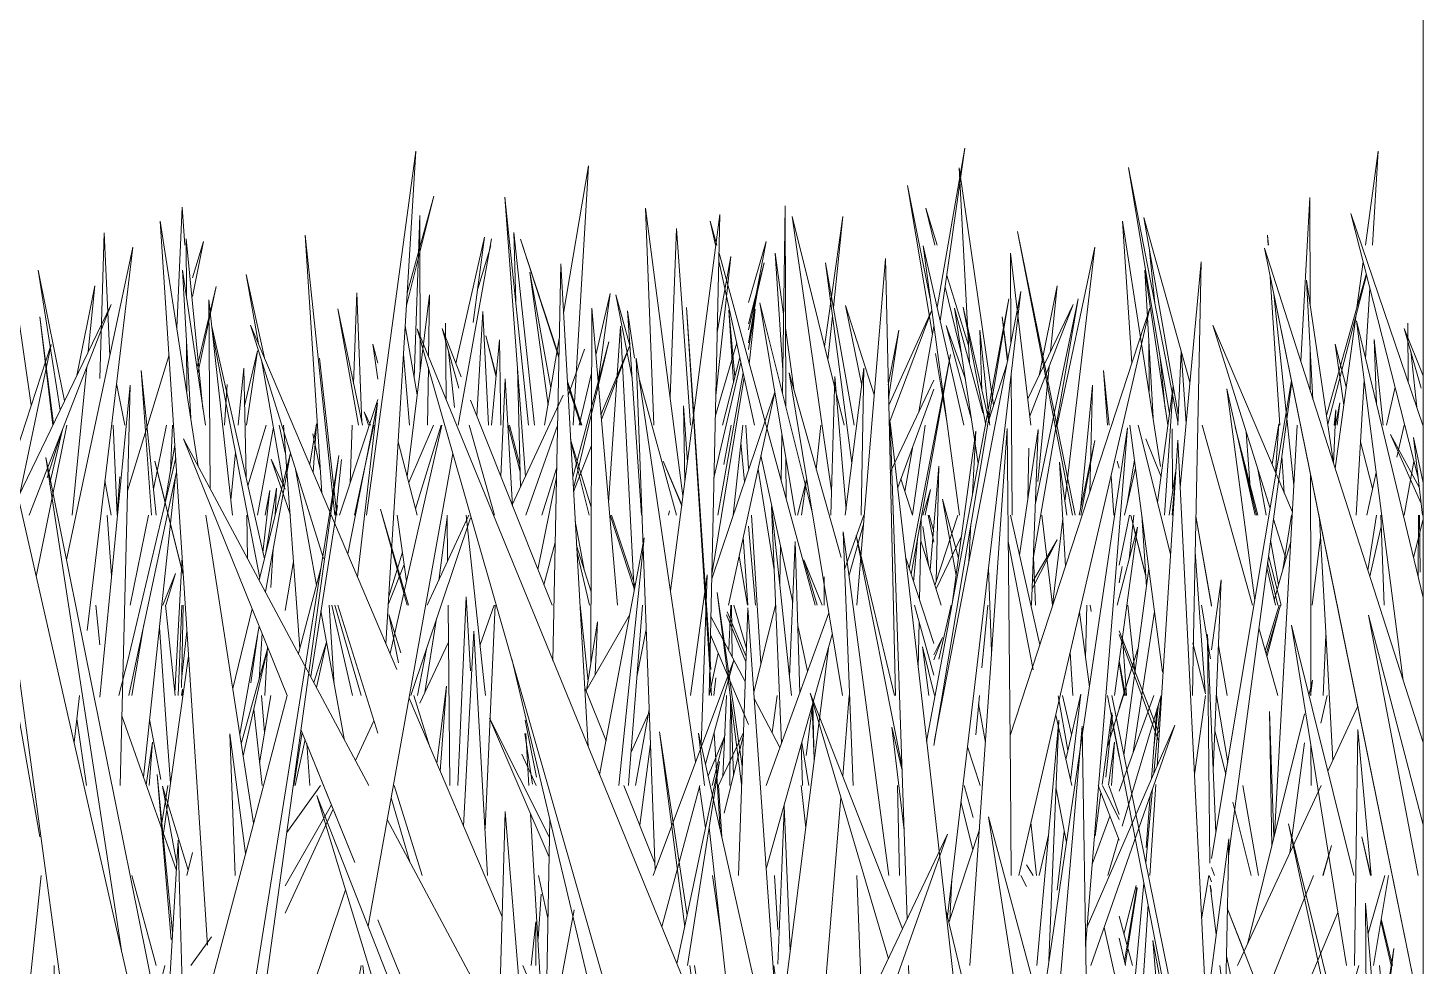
# Model space of a CAD drawing. Header units: millimetres. Extents: x -10020 to 20888, y -4665 to 12339.
# Drawn here: x 2025.13 to 2067.9, y 3091.33 to 3120.08 of the extents above; entities that cross this region are included whole.
import ezdxf

# ---------------------------------------------------------------- set-up
doc = ezdxf.new("R2010")
doc.units = ezdxf.units.MM
doc.layers.add('A-FLOR-HRAL', color=11, linetype='Continuous', lineweight=9)
doc.layers.add('G-IMPT', color=8, linetype='Continuous', lineweight=9)

# ---------------------------------------------------------------- blocks, each defined once
blk = doc.blocks.new('Railing - 3_4_-V12-West')
at = {"layer": 'A-FLOR-HRAL'}
blk.add_line((2067.898, 3048), (2067.898, 3933.825), dxfattribs=at)
blk = doc.blocks.new('Railing - Railing-408075-West')
blk.add_blockref('Railing - 3_4_-V12-West', (0, 0))
blk = doc.blocks.new('Grass Array - 25_dwg-V23-West')
at = {"layer": 'G-IMPT'}
for p, q in [((2045.541, 3108.235), (2045.322, 3111.512)), ((2045.536, 3108.2), (2045.322, 3111.512)), ((2029.337, 3105.552), (2029.027, 3106.797)), ((2029.338, 3105.554), (2029.027, 3106.797)), ((2029.896, 3103.32), (2029.506, 3104.879)), ((2029.896, 3103.306), (2029.506, 3104.875)), ((2058.577, 3103.087), (2058.677, 3103.575)), ((2058.577, 3103.068), (2058.677, 3103.575)), ((2058.221, 3098.059), (2059.156, 3101.048)), ((2058.577, 3099.233), (2059.156, 3101.048))]:
    blk.add_line(p, q, dxfattribs=at)
blk = doc.blocks.new('Grass Array - 25_dwg-V24-West')
at = {"layer": 'G-IMPT'}
for p, q in [((2037.024, 3116.294), (2035.514, 3105.142)), ((2037.024, 3116.294), (2036.108, 3101.207)), ((2025.237, 3108.513), (2024.181, 3115.791)), ((2060.382, 3108.008), (2058.869, 3115.803)), ((2060.127, 3108.252), (2058.869, 3115.803)), ((2040.48, 3107.901), (2039.751, 3114.893)), ((2040.381, 3106.333), (2039.751, 3114.893)), ((2064.15, 3109.853), (2064.43, 3114.874)), ((2064.436, 3111.572), (2064.43, 3114.874)), ((2044.829, 3102.824), (2046.346, 3114.36)), ((2046.013, 3099.624), (2046.346, 3114.36)), ((2048.558, 3114.301), (2050.151, 3107.901)), ((2048.558, 3114.301), (2049.768, 3105.889)), ((2049.768, 3105.889), (2048.558, 3114.301)), ((2059.339, 3114.264), (2060.753, 3109.222)), ((2059.339, 3114.264), (2060.392, 3108.23)), ((2060.392, 3108.23), (2059.339, 3114.264)), ((2067.891, 3107.901), (2065.685, 3114.385)), ((2067.742, 3106.294), (2065.685, 3114.385)), ((2030.356, 3106.639), (2029.192, 3114.151)), ((2030.633, 3091.974), (2029.192, 3114.151)), ((2046.209, 3113.419), (2046.05, 3114.158)), ((2046.251, 3113.419), (2046.05, 3114.158)), ((2057.233, 3105.142), (2055.468, 3113.837)), ((2057.155, 3105.142), (2055.468, 3113.837)), ((2030.5, 3080.859), (2023.074, 3113.397)), ((2026.315, 3103.779), (2028.345, 3113.359)), ((2026.953, 3101.615), (2028.345, 3113.359)), ((2030.499, 3108.399), (2029.984, 3113.614)), ((2029.99, 3111.86), (2029.984, 3113.614)), ((2034.539, 3105.142), (2033.636, 3113.725)), ((2034.146, 3105.823), (2033.636, 3113.725)), ((2038.253, 3109.794), (2039.13, 3113.659)), ((2039.346, 3113.616), (2038.319, 3107.901)), ((2038.781, 3111.045), (2039.13, 3113.659)), ((2040.228, 3113.603), (2041.409, 3109.974)), ((2040.228, 3113.603), (2041.41, 3110.027)), ((2041.41, 3110.027), (2040.228, 3113.603)), ((2067.898, 3098.175), (2063.034, 3113.33)), ((2063.034, 3113.33), (2065.431, 3101.573)), ((2067.898, 3089.471), (2063.034, 3113.33)), ((2046.22, 3108.813), (2046.683, 3113.069)), ((2046.264, 3110.751), (2046.683, 3113.069)), ((2047.402, 3107.901), (2046.314, 3112.938)), ((2049.263, 3102.383), (2046.319, 3113.172)), ((2050.39, 3106.737), (2049.58, 3112.878)), ((2050.459, 3107.901), (2049.58, 3112.878)), ((2051.415, 3113.014), (2050.539, 3102.383)), ((2050.539, 3102.383), (2051.415, 3113.014)), ((2051.415, 3113.014), (2051.724, 3099.624)), ((2055.877, 3107.901), (2055.247, 3113.171)), ((2055.265, 3110.409), (2055.247, 3113.171)), ((2060.456, 3105.994), (2061.092, 3112.908)), ((2060.862, 3101.419), (2061.092, 3112.908)), ((2029.873, 3112.656), (2030.573, 3107.901)), ((2029.873, 3112.656), (2030.125, 3108.128)), ((2041.228, 3100.684), (2041.465, 3112.849)), ((2042.122, 3101.234), (2041.465, 3112.849)), ((2064.935, 3108.197), (2066.158, 3112.523)), ((2064.974, 3107.934), (2066.165, 3112.495)), ((2026.631, 3109.429), (2027.185, 3112.172)), ((2026.985, 3110.161), (2027.185, 3112.172)), ((2030.315, 3109.654), (2030.905, 3112.151)), ((2030.338, 3109.497), (2030.905, 3112.151)), ((2064.322, 3112.346), (2065.151, 3106.734)), ((2064.322, 3112.346), (2064.522, 3108.693)), ((2024.831, 3105.7), (2027.68, 3111.6)), ((2025.17, 3105.142), (2027.68, 3111.6)), ((2031.404, 3105.142), (2030.682, 3111.74)), ((2030.721, 3105.957), (2030.682, 3111.74)), ((2049.169, 3105.24), (2047.568, 3111.647)), ((2048.658, 3105.142), (2047.568, 3111.647)), ((2052.898, 3098.085), (2055.197, 3111.773)), ((2052.926, 3098.252), (2055.57, 3111.995)), ((2055.197, 3111.773), (2053.136, 3100.675)), ((2054.248, 3100.735), (2055.57, 3111.995)), ((2055.949, 3103.815), (2057.33, 3111.778)), ((2056.01, 3105.462), (2057.33, 3111.778)), ((2025.913, 3107.942), (2025.5, 3111.226)), ((2025.894, 3107.903), (2025.5, 3111.226)), ((2038.896, 3108.178), (2039.078, 3111.385)), ((2039.246, 3107.901), (2039.078, 3111.385)), ((2042.415, 3111.493), (2042.389, 3100.601)), ((2042.389, 3100.601), (2042.415, 3111.493)), ((2042.415, 3111.493), (2043.205, 3102.383)), ((2043.728, 3109.96), (2043.515, 3111.403)), ((2043.939, 3105.142), (2043.515, 3111.403)), ((2046.062, 3100.419), (2045.322, 3111.512)), ((2046.038, 3100.419), (2045.322, 3111.512)), ((2047.22, 3110.217), (2047.422, 3111.456)), ((2047.244, 3109.782), (2047.422, 3111.456)), ((2054.402, 3108.283), (2053.535, 3111.486)), ((2054.261, 3106.728), (2053.535, 3111.486)), ((2054.621, 3107.901), (2053.8, 3111.515)), ((2054.497, 3107.901), (2053.8, 3111.515)), ((2055.238, 3098.393), (2059.522, 3111.492)), ((2056.9, 3100.146), (2059.522, 3111.492)), ((2032.384, 3103.807), (2030.772, 3110.922)), ((2036.446, 3100.413), (2031.957, 3110.971)), ((2034.191, 3103.814), (2031.957, 3110.971)), ((2041.557, 3099.88), (2037.067, 3110.854)), ((2045.814, 3080.311), (2037.067, 3110.854)), ((2038.416, 3109.383), (2037.826, 3110.865)), ((2038.34, 3109.039), (2037.826, 3110.865)), ((2037.952, 3108.692), (2037.93, 3111.028)), ((2051.505, 3109.141), (2051.826, 3110.818)), ((2051.514, 3108.719), (2051.826, 3110.818)), ((2054.606, 3107.967), (2054.31, 3110.817)), ((2054.377, 3108.976), (2054.31, 3110.817)), ((2067.286, 3100.082), (2065.858, 3111.1)), ((2067.898, 3102.622), (2065.858, 3111.1)), ((2024.621, 3106.621), (2025.844, 3110.378)), ((2024.9, 3105.844), (2025.844, 3110.378)), ((2030.001, 3108.93), (2029.995, 3110.461)), ((2032.238, 3103.215), (2030.794, 3110.715)), ((2035.859, 3109.801), (2035.706, 3110.39)), ((2035.859, 3109.312), (2035.706, 3110.39)), ((2041.834, 3106.313), (2042.94, 3110.453)), ((2041.854, 3105.959), (2042.94, 3110.453)), ((2066.471, 3108.554), (2066.395, 3110.526)), ((2066.676, 3107.901), (2066.395, 3110.526)), ((2038.209, 3108.44), (2038.023, 3110.166)), ((2041.693, 3108.813), (2042.195, 3110.234)), ((2045.385, 3099.055), (2043.777, 3109.96)), ((2044.357, 3094.266), (2043.777, 3109.96)), ((2053.415, 3110.066), (2052.147, 3103.506)), ((2053.415, 3110.066), (2052.203, 3103.337)), ((2060.377, 3107.901), (2060.48, 3110.168)), ((2060.636, 3107.952), (2060.48, 3110.168)), ((2064.441, 3108.946), (2064.439, 3110.215)), ((2026.485, 3105.142), (2026.938, 3109.692)), ((2028.922, 3105.142), (2028.607, 3109.577)), ((2029.068, 3105.142), (2028.607, 3109.577)), ((2050.058, 3103.848), (2048.465, 3109.504)), ((2050.097, 3099.624), (2048.465, 3109.504)), ((2050.188, 3105.142), (2050.76, 3109.653)), ((2050.678, 3105.142), (2050.76, 3109.653)), ((2027.338, 3099.568), (2028.267, 3109.125)), ((2027.959, 3096.865), (2028.267, 3109.125)), ((2031.161, 3107.901), (2031.24, 3109.15)), ((2039.63, 3106.334), (2039.764, 3109.319)), ((2039.991, 3105.426), (2039.764, 3109.319)), ((2041.669, 3109.244), (2042.113, 3107.901)), ((2042.113, 3107.901), (2041.669, 3109.244)), ((2041.673, 3109.162), (2042.084, 3107.901)), ((2046.097, 3103.324), (2047.083, 3109.377)), ((2049.871, 3109.393), (2049.746, 3105.142)), ((2049.746, 3105.142), (2049.871, 3109.393)), ((2049.871, 3109.393), (2050.211, 3105.321)), ((2055.299, 3105.142), (2055.271, 3109.45)), ((2059.762, 3105.534), (2060.24, 3109.098)), ((2059.973, 3105.142), (2060.242, 3109.088)), ((2061.417, 3094.626), (2063.862, 3109.271)), ((2062.429, 3098.445), (2063.87, 3109.23)), ((2066.779, 3107.901), (2067.037, 3109.068)), ((2041.203, 3102.383), (2038.699, 3108.672)), ((2039.988, 3105.486), (2041.539, 3108.824)), ((2046.094, 3103.195), (2048.024, 3108.918)), ((2046.611, 3102.383), (2048.024, 3108.918)), ((2062.737, 3102.533), (2061.882, 3109.02)), ((2062.751, 3105.142), (2061.882, 3109.02)), ((2034.936, 3103.965), (2035.852, 3108.588)), ((2035.237, 3103.256), (2035.852, 3108.588)), ((2045.347, 3106.76), (2045.232, 3108.496)), ((2045.269, 3106.169), (2045.232, 3108.496)), ((2065.152, 3106.731), (2065.225, 3108.375)), ((2065.168, 3107.901), (2065.225, 3108.375)), ((2025.386, 3103.266), (2026.323, 3107.901)), ((2032.965, 3107.901), (2033.465, 3101.064)), ((2033.771, 3106.704), (2033.979, 3107.941)), ((2033.879, 3106.451), (2033.979, 3107.941)), ((2036.235, 3100.908), (2037.823, 3107.901)), ((2039.438, 3105.142), (2038.661, 3107.901)), ((2040.396, 3105.142), (2041.368, 3107.894)), ((2046.75, 3105.142), (2047.044, 3107.901)), ((2047.135, 3107.901), (2047.22, 3106.572)), ((2047.22, 3106.572), (2047.135, 3107.901)), ((2052.784, 3097.296), (2051.567, 3107.991)), ((2052.08, 3092.76), (2051.567, 3107.991)), ((2054.005, 3091.347), (2055.153, 3107.8)), ((2055.249, 3097.138), (2055.153, 3107.8)), ((2055.525, 3103.922), (2056.096, 3107.769)), ((2055.895, 3102.383), (2056.096, 3107.769)), ((2056.196, 3089.922), (2058.842, 3107.817)), ((2057.992, 3097.323), (2058.842, 3107.817)), ((2059.908, 3100.336), (2058.913, 3107.901)), ((2060.16, 3103.949), (2059.169, 3107.901)), ((2061.123, 3107.901), (2062.67, 3102.383)), ((2062.837, 3105.142), (2062.142, 3107.847)), ((2062.789, 3105.142), (2062.142, 3107.847)), ((2063.342, 3095.354), (2064.041, 3107.901)), ((2065.187, 3107.901), (2065.189, 3107.907)), ((2065.187, 3107.901), (2065.189, 3107.907)), ((2029.903, 3107.485), (2035.587, 3096.865)), ((2029.903, 3107.485), (2033.08, 3099.624)), ((2033.08, 3099.624), (2029.903, 3107.485)), ((2037.068, 3105.142), (2036.484, 3107.393)), ((2053.462, 3102.424), (2054.191, 3107.718)), ((2054.088, 3105.797), (2054.191, 3107.718)), ((2057.356, 3105.142), (2057.833, 3107.434)), ((2057.406, 3105.142), (2057.833, 3107.434)), ((2059.742, 3097.453), (2060.384, 3107.44)), ((2061.249, 3089.956), (2060.384, 3107.44)), ((2066.902, 3107.612), (2067.776, 3106.003)), ((2066.902, 3107.612), (2067.831, 3105.522)), ((2067.831, 3105.522), (2066.902, 3107.612)), ((2067.898, 3106.132), (2067.601, 3107.524)), ((2067.875, 3105.142), (2067.601, 3107.524)), ((2027.313, 3096.291), (2025.683, 3106.91)), ((2029.109, 3089.93), (2025.683, 3106.91)), ((2028.142, 3059.791), (2034.662, 3106.974)), ((2028.196, 3100.691), (2029.663, 3106.897)), ((2029.318, 3105.438), (2029.637, 3107.295)), ((2032.223, 3103.151), (2033.18, 3107.058)), ((2032.413, 3102.796), (2033.18, 3107.058)), ((2032.963, 3096.312), (2034.662, 3106.974)), ((2038.162, 3107.03), (2035.562, 3092.555)), ((2048.576, 3102.474), (2047.603, 3106.973)), ((2055.779, 3105.636), (2055.81, 3107.201)), ((2028.228, 3099.624), (2029.691, 3106.469)), ((2029.896, 3103.306), (2029.027, 3106.797)), ((2029.896, 3103.32), (2029.027, 3106.797)), ((2033.018, 3105.937), (2032.585, 3106.862)), ((2033.178, 3105.142), (2032.585, 3106.862)), ((2033.334, 3106.559), (2033.975, 3102.998)), ((2040.885, 3105.142), (2041.343, 3106.608)), ((2045.172, 3105.43), (2044.605, 3106.803)), ((2045.176, 3105.46), (2044.605, 3106.803)), ((2047.513, 3106.554), (2048.009, 3103.469)), ((2056.936, 3103.585), (2056.758, 3106.767)), ((2056.973, 3105.142), (2056.758, 3106.767)), ((2060.111, 3105.142), (2060.312, 3106.465)), ((2027.687, 3105.142), (2027.486, 3106.208)), ((2028.676, 3097.122), (2029.662, 3106.336)), ((2040.766, 3103.48), (2041.338, 3106.314)), ((2048.725, 3105.142), (2048.995, 3106.232)), ((2048.847, 3105.142), (2048.995, 3106.232)), ((2060.21, 3105.142), (2060.308, 3106.377)), ((2064.452, 3102.942), (2064.446, 3106.404)), ((2066.171, 3105.142), (2066.46, 3106.455)), ((2023.676, 3105.631), (2025.495, 3095.288)), ((2033.802, 3100.2), (2034.62, 3105.44)), ((2034.541, 3105.142), (2034.62, 3105.44)), ((2036.756, 3102.383), (2035.942, 3105.326)), ((2036.799, 3102.383), (2035.942, 3105.326)), ((2044.799, 3105.276), (2044.768, 3105.142)), ((2044.768, 3105.142), (2044.799, 3105.276)), ((2044.799, 3105.276), (2044.773, 3105.142)), ((2048.543, 3099.624), (2047.928, 3105.407)), ((2048.23, 3098.155), (2047.928, 3105.407)), ((2027.7, 3103.295), (2027.564, 3105.142)), ((2031.003, 3102.461), (2030.588, 3105.142)), ((2036.737, 3103.118), (2036.45, 3105.142)), ((2036.87, 3099.624), (2038.699, 3105.061)), ((2037.373, 3102.383), (2038.647, 3105.142)), ((2037.726, 3103.147), (2037.985, 3105.087)), ((2037.998, 3103.735), (2037.985, 3105.142)), ((2039.12, 3099.978), (2038.564, 3105.142)), ((2042.982, 3105.142), (2043.724, 3102.864)), ((2043.025, 3105.142), (2043.743, 3102.969)), ((2043.743, 3102.969), (2043.025, 3105.142)), ((2047.311, 3105.142), (2047.602, 3100.595)), ((2047.602, 3100.595), (2047.311, 3105.142)), ((2050.76, 3105.142), (2050.16, 3103.485)), ((2050.743, 3104.865), (2050.303, 3103.304)), ((2052.463, 3102.539), (2052.513, 3105.061)), ((2053.976, 3103.708), (2054.039, 3104.875)), ((2056.148, 3101.177), (2055.248, 3105.142)), ((2056.537, 3102.383), (2056.207, 3105.142)), ((2058.435, 3099.624), (2059.142, 3104.78)), ((2058.521, 3102.383), (2059.142, 3104.78)), ((2060.936, 3105.112), (2061.412, 3102.384)), ((2061.417, 3102.352), (2060.936, 3105.112)), ((2064.722, 3105.048), (2064.944, 3101.01)), ((2066.206, 3103.447), (2066.471, 3105.142)), ((2066.708, 3102.383), (2066.602, 3105.142)), ((2067.604, 3103.842), (2067.893, 3104.988)), ((2067.747, 3103.272), (2067.759, 3105.142)), ((2067.807, 3103.402), (2067.783, 3105.142)), ((2042.657, 3097.19), (2044.021, 3104.448)), ((2043.247, 3096.865), (2044.021, 3104.448)), ((2048.482, 3100.195), (2048.652, 3104.335)), ((2048.791, 3099.703), (2048.652, 3104.335)), ((2050.429, 3096.865), (2050.126, 3104.636)), ((2051.45, 3094.65), (2050.126, 3104.636)), ((2051.921, 3097.477), (2050.518, 3104.519)), ((2051.694, 3099.624), (2050.518, 3104.519)), ((2052.278, 3103.105), (2052.413, 3104.507)), ((2055.944, 3100.403), (2055.184, 3104.342)), ((2055.914, 3102.886), (2056.681, 3104.394)), ((2055.922, 3103.101), (2056.681, 3104.394)), ((2063.334, 3102.537), (2063.843, 3104.335)), ((2064.502, 3102.383), (2064.754, 3104.473)), ((2040.952, 3103.012), (2041.298, 3104.307)), ((2041.953, 3104.217), (2042.394, 3102.797)), ((2041.965, 3104.004), (2042.342, 3102.383)), ((2061.214, 3099.743), (2060.914, 3104.011)), ((2033.018, 3102.223), (2033.27, 3103.723)), ((2033.423, 3100.908), (2034.109, 3103.507)), ((2048.919, 3103.779), (2049.48, 3102.383)), ((2048.919, 3103.779), (2049.322, 3102.383)), ((2052.898, 3101.208), (2052.04, 3103.834)), ((2054.669, 3100.965), (2054.575, 3103.525)), ((2056.016, 3102.383), (2055.954, 3103.844)), ((2058.577, 3103.087), (2058.677, 3103.575)), ((2058.577, 3103.068), (2058.677, 3103.575)), ((2058.724, 3097.796), (2059.491, 3103.509)), ((2063.369, 3102.383), (2063.11, 3103.539)), ((2063.449, 3102.383), (2063.132, 3103.707)), ((2063.545, 3102.383), (2063.157, 3103.894)), ((2045.446, 3099.624), (2045.956, 3103.321)), ((2045.773, 3098.094), (2045.956, 3103.321)), ((2049.542, 3103.254), (2049.535, 3102.383)), ((2061.417, 3101.022), (2061.712, 3103.162)), ((2061.466, 3097.318), (2061.712, 3103.162)), ((2038.566, 3102.641), (2038.309, 3096.865)), ((2038.309, 3096.865), (2038.566, 3102.641)), ((2038.566, 3102.641), (2038.699, 3100.372)), ((2047.028, 3097.452), (2046.259, 3102.774)), ((2047.009, 3096.901), (2046.259, 3102.774)), ((2064.452, 3102.942), (2064.459, 3099.624)), ((2027.338, 3101.171), (2027.214, 3102.383)), ((2029.642, 3099.624), (2029.355, 3102.383)), ((2031.003, 3102.461), (2032.05, 3095.707)), ((2031.41, 3099.836), (2032.008, 3102.276)), ((2034.116, 3102.214), (2034.823, 3098.292)), ((2034.524, 3099.949), (2034.367, 3102.383)), ((2035.079, 3099.624), (2034.45, 3102.383)), ((2035.345, 3099.624), (2034.536, 3102.383)), ((2035.859, 3098.47), (2034.637, 3102.383)), ((2038.061, 3096.865), (2038.01, 3102.383)), ((2038.992, 3101.168), (2039.421, 3102.383)), ((2039.144, 3095.53), (2039.452, 3102.383)), ((2043.551, 3097.022), (2043.971, 3102.383)), ((2047.148, 3100.818), (2046.568, 3102.184)), ((2046.615, 3101.037), (2046.678, 3102.383)), ((2046.719, 3100.819), (2046.695, 3102.383)), ((2047.157, 3101.055), (2046.771, 3102.383)), ((2047.201, 3102.305), (2046.91, 3094.106)), ((2047.201, 3102.305), (2048.28, 3086.936)), ((2047.383, 3099.71), (2048.044, 3102.383)), ((2052.898, 3100.245), (2052.306, 3102.383)), ((2054.376, 3100.466), (2054.555, 3102.383)), ((2057.728, 3102.191), (2057.69, 3102.383)), ((2059.011, 3097.879), (2059.664, 3102.191)), ((2061.378, 3100.741), (2061.105, 3102.383)), ((2061.417, 3102.352), (2061.412, 3102.383)), ((2063.061, 3100.99), (2063.489, 3102.383)), ((2063.087, 3100.897), (2063.532, 3102.383)), ((2028.318, 3099.624), (2028.691, 3101.791)), ((2036.492, 3100.621), (2036.197, 3102.103)), ((2036.56, 3100.931), (2036.197, 3102.103)), ((2037.301, 3099.708), (2037.662, 3101.977)), ((2042.238, 3099.756), (2043.579, 3102.097)), ((2042.268, 3099.829), (2042.59, 3101.879)), ((2042.521, 3100.25), (2042.59, 3101.879)), ((2047.121, 3100.046), (2046.068, 3102.041)), ((2047.142, 3100.654), (2046.548, 3102.094)), ((2049.679, 3102.155), (2047.763, 3096.865)), ((2048.729, 3101.764), (2049.031, 3100.367)), ((2052.423, 3100.471), (2052.45, 3101.863)), ((2057.67, 3099.889), (2057.367, 3102.169)), ((2063.112, 3100.807), (2063.468, 3102.169)), ((2063.863, 3101.775), (2065.77, 3094.106)), ((2063.863, 3101.775), (2065.421, 3092.161)), ((2067.898, 3095.654), (2066.224, 3102.077)), ((2067.747, 3094.106), (2066.224, 3102.077)), ((2024.66, 3101.728), (2028.32, 3074.793)), ((2029.385, 3098.603), (2029.166, 3101.698)), ((2031.627, 3098.435), (2032.223, 3101.744)), ((2032.168, 3101.439), (2031.966, 3100.007)), ((2032.313, 3101.522), (2032.219, 3100.11)), ((2038.485, 3095.617), (2038.8, 3101.586)), ((2039.225, 3094.106), (2038.8, 3101.586)), ((2044.084, 3101.64), (2043.799, 3100.189)), ((2047.22, 3098.729), (2046.055, 3101.477)), ((2049.789, 3101.485), (2047.763, 3094.304)), ((2052.898, 3100.867), (2053.166, 3101.4)), ((2052.898, 3100.71), (2053.166, 3101.4)), ((2059.806, 3098.453), (2058.577, 3101.597)), ((2059.792, 3098.243), (2058.577, 3101.487)), ((2060.862, 3101.419), (2060.826, 3099.624)), ((2061.549, 3095.413), (2061.286, 3101.488)), ((2061.357, 3094.485), (2061.286, 3101.488)), ((2062.863, 3101.694), (2063.444, 3099.624)), ((2064.837, 3099.624), (2064.919, 3101.473)), ((2067.898, 3089.471), (2065.431, 3101.573)), ((2032.489, 3101.088), (2031.674, 3098.137)), ((2032.49, 3101.086), (2031.73, 3097.77)), ((2033.9, 3100.018), (2034.284, 3101.254)), ((2033.98, 3099.867), (2034.284, 3101.254)), ((2037.076, 3099.624), (2037.362, 3101.087)), ((2037.15, 3099.382), (2038.02, 3101.255)), ((2042.122, 3101.234), (2042.301, 3098.061)), ((2046.014, 3099.624), (2046.293, 3100.915)), ((2049.377, 3098.749), (2049.671, 3101.065)), ((2052.923, 3099.624), (2052.552, 3101.115)), ((2052.753, 3099.624), (2052.552, 3101.115)), ((2057.157, 3099.624), (2057.084, 3100.941)), ((2058.221, 3098.059), (2059.156, 3101.048)), ((2058.577, 3099.233), (2059.156, 3101.048)), ((2061.231, 3099.675), (2060.841, 3101.23)), ((2061.893, 3099.624), (2061.627, 3101.147)), ((2061.893, 3099.624), (2061.627, 3101.147)), ((2065.129, 3097.635), (2064.944, 3101.01)), ((2027.923, 3099.624), (2028.203, 3100.734)), ((2029.285, 3095.397), (2030.057, 3100.829)), ((2041.419, 3094.613), (2039.963, 3100.743)), ((2044.297, 3094.106), (2046.766, 3100.704)), ((2045.905, 3097.511), (2046.766, 3100.704)), ((2052.679, 3098.215), (2053.136, 3100.675)), ((2053.321, 3092.845), (2054.248, 3100.735)), ((2058.78, 3099.624), (2058.577, 3100.679)), ((2058.742, 3099.624), (2058.577, 3100.619)), ((2046.038, 3100.419), (2046.09, 3099.624)), ((2046.22, 3100.161), (2046.163, 3099.624)), ((2056.9, 3100.146), (2055.504, 3094.106)), ((2064.397, 3099.624), (2064.512, 3100.092)), ((2064.45, 3099.624), (2064.512, 3100.092)), ((2026.717, 3099.624), (2026.546, 3098.183)), ((2029.838, 3099.624), (2029.867, 3099.809)), ((2029.859, 3099.624), (2029.867, 3099.809)), ((2031.931, 3095.257), (2033.084, 3099.624)), ((2032.234, 3097.554), (2032.582, 3099.624)), ((2032.39, 3098.484), (2032.295, 3099.624)), ((2037.457, 3098.035), (2036.965, 3099.624)), ((2037.664, 3097.548), (2037.963, 3099.903)), ((2037.768, 3097.303), (2037.963, 3099.903)), ((2039.12, 3099.978), (2039.158, 3099.624)), ((2041.557, 3099.88), (2047.989, 3084.158)), ((2042.219, 3099.829), (2042.854, 3098.235)), ((2046.432, 3097.137), (2046.549, 3099.624)), ((2047.947, 3098.481), (2048.101, 3099.624)), ((2049.107, 3099.695), (2051.943, 3092.471)), ((2049.107, 3099.695), (2051.507, 3091.555)), ((2050.107, 3097.148), (2050.311, 3099.624)), ((2050.107, 3097.148), (2050.311, 3099.624)), ((2054.185, 3098.416), (2054.297, 3099.624)), ((2057.124, 3098.424), (2056.845, 3099.624)), ((2056.948, 3097.656), (2057.408, 3099.661)), ((2057.091, 3097.029), (2057.408, 3099.661)), ((2058.226, 3099.624), (2060.786, 3086.429)), ((2060.883, 3087.164), (2058.353, 3099.624)), ((2058.577, 3096.691), (2059.648, 3099.624)), ((2058.677, 3095.613), (2059.865, 3099.624)), ((2059.649, 3097.241), (2059.869, 3099.624)), ((2060.89, 3097.202), (2061.224, 3099.624)), ((2061.908, 3097.564), (2061.564, 3099.624)), ((2064.764, 3098.768), (2064.953, 3099.624)), ((2036.817, 3099.541), (2039.668, 3092.835)), ((2046.651, 3096.865), (2046.669, 3099.565)), ((2046.761, 3097.19), (2046.682, 3099.459)), ((2048.185, 3098.031), (2047.396, 3099.524)), ((2049.174, 3099.263), (2049.224, 3097.895)), ((2049.231, 3097.595), (2049.193, 3099.371)), ((2057.013, 3097.939), (2056.711, 3099.605)), ((2059.571, 3097.062), (2059.741, 3099.206)), ((2059.638, 3097.91), (2059.789, 3099.367)), ((2064.975, 3097.303), (2065.897, 3099.288)), ((2026.632, 3098.902), (2026.927, 3096.865)), ((2029.686, 3094.262), (2028.013, 3098.999)), ((2029.212, 3097.043), (2028.865, 3098.885)), ((2032.055, 3099.189), (2032.31, 3096.865)), ((2035.178, 3097.629), (2035.741, 3098.848)), ((2039.283, 3098.923), (2041.111, 3094.667)), ((2039.283, 3098.923), (2041.122, 3095.272)), ((2040.723, 3097.112), (2040.374, 3098.867)), ((2043.619, 3097.887), (2044.153, 3099.069)), ((2043.755, 3096.865), (2044.175, 3099.187)), ((2045.385, 3099.055), (2045.601, 3097.591)), ((2056.736, 3098.866), (2056.054, 3091.347)), ((2056.054, 3091.347), (2056.736, 3098.866)), ((2056.736, 3098.866), (2056.427, 3091.488)), ((2057.128, 3096.865), (2056.639, 3099.017)), ((2058.061, 3096.892), (2058.362, 3099.093)), ((2062.514, 3092.002), (2064.258, 3099.061)), ((2063.257, 3095.009), (2063.19, 3099.125)), ((2063.323, 3095.278), (2063.19, 3099.125)), ((2029.385, 3098.603), (2029.504, 3096.933)), ((2031.806, 3094.782), (2031.326, 3098.449)), ((2031.489, 3094.106), (2031.326, 3098.449)), ((2033.282, 3096.865), (2033.536, 3098.496)), ((2033.502, 3098.581), (2034.288, 3096.636)), ((2035.149, 3094.506), (2033.502, 3098.581)), ((2040.6, 3096.898), (2040.362, 3098.455)), ((2040.398, 3098.455), (2040.491, 3096.865)), ((2045.266, 3092.533), (2044.492, 3098.504)), ((2045.339, 3092.88), (2044.492, 3098.504)), ((2047.695, 3089.54), (2045.69, 3098.465)), ((2045.869, 3096.865), (2045.69, 3098.465)), ((2046.111, 3096.865), (2046.51, 3098.444)), ((2046.164, 3098.472), (2046.356, 3095.503)), ((2047.065, 3098.484), (2046.305, 3096.865)), ((2046.472, 3096.019), (2047.063, 3098.412)), ((2049.377, 3098.749), (2048.137, 3088.974)), ((2051.925, 3097.363), (2051.614, 3098.653)), ((2051.614, 3098.653), (2051.988, 3095.498)), ((2056.66, 3089.582), (2057.449, 3098.677)), ((2057.608, 3088.588), (2057.449, 3098.677)), ((2060.288, 3098.71), (2057.604, 3092.536)), ((2057.604, 3092.536), (2060.288, 3098.71)), ((2060.288, 3098.71), (2057.712, 3091.347)), ((2061.517, 3098.535), (2061.849, 3097.213)), ((2062.429, 3098.445), (2061.929, 3094.701)), ((2065.797, 3091.347), (2065.894, 3098.582)), ((2066.308, 3094.106), (2065.894, 3098.582)), ((2028.759, 3096.886), (2028.947, 3098.185)), ((2028.847, 3096.865), (2028.947, 3098.185)), ((2033.322, 3096.865), (2033.629, 3098.267)), ((2033.771, 3096.865), (2033.678, 3098.147)), ((2044.214, 3098.14), (2043.885, 3095.643)), ((2048.876, 3096.865), (2048.838, 3098.114)), ((2048.858, 3098.184), (2049.07, 3096.865)), ((2054.318, 3096.865), (2053.932, 3098.047)), ((2063.813, 3094.799), (2064.258, 3098.165)), ((2064.461, 3098.081), (2064.464, 3096.865)), ((2045.028, 3091.396), (2046.329, 3097.599)), ((2045.355, 3091.347), (2046.329, 3097.599)), ((2029.57, 3092.361), (2029.093, 3097.199)), ((2029.524, 3092.142), (2029.093, 3097.199)), ((2052.784, 3097.296), (2056.599, 3063.757)), ((2055.249, 3097.138), (2055.276, 3094.106)), ((2057.992, 3097.323), (2057.555, 3091.933)), ((2029.221, 3095.58), (2029.417, 3096.865)), ((2030.046, 3094.27), (2029.255, 3096.837)), ((2029.699, 3094.464), (2029.255, 3096.837)), ((2033.066, 3095.426), (2034.103, 3096.865)), ((2035.149, 3094.506), (2034.288, 3096.636)), ((2037.221, 3094.106), (2036.36, 3096.865)), ((2043.399, 3096.865), (2044.349, 3094.479)), ((2043.551, 3097.022), (2043.539, 3096.865)), ((2044.562, 3092.534), (2045.73, 3096.865)), ((2045.716, 3096.811), (2045.901, 3095.558)), ((2046.403, 3095.29), (2046.298, 3096.865)), ((2048.974, 3095.569), (2048.836, 3096.865)), ((2051.788, 3096.865), (2051.851, 3094.106)), ((2054.106, 3095.886), (2053.835, 3096.865)), ((2056.648, 3096.757), (2056.964, 3095.118)), ((2057.846, 3095.324), (2058.025, 3096.634)), ((2057.937, 3096.865), (2058.577, 3095.187)), ((2058.577, 3095.187), (2057.937, 3096.865)), ((2058.074, 3096.865), (2058.577, 3095.82)), ((2059.396, 3094.488), (2059.605, 3096.757)), ((2059.705, 3096.891), (2059.526, 3094.106)), ((2062.21, 3091.347), (2064.772, 3096.865)), ((2062.856, 3094.106), (2062.374, 3096.865)), ((2062.856, 3094.106), (2062.374, 3096.865)), ((2027.313, 3096.291), (2028.003, 3091.802)), ((2032.963, 3096.312), (2029.094, 3072.034)), ((2033.018, 3093.786), (2034.437, 3096.269)), ((2037.344, 3088.019), (2033.989, 3096.557)), ((2041.539, 3071.677), (2033.989, 3096.557)), ((2036.843, 3094.518), (2036.267, 3096.481)), ((2048.495, 3091.792), (2048.309, 3096.24)), ((2049.256, 3086.821), (2050.053, 3096.489)), ((2049.256, 3086.821), (2050.053, 3096.489)), ((2054.097, 3094.905), (2053.734, 3096.363)), ((2059.405, 3094.958), (2059.531, 3096.545)), ((2062.064, 3096.353), (2062.628, 3094.106)), ((2033.018, 3092.954), (2034.489, 3096.139)), ((2036.148, 3095.817), (2040.909, 3086.92)), ((2039.566, 3089.431), (2039.765, 3096.06)), ((2040.459, 3087.517), (2039.765, 3096.06)), ((2040.542, 3095.992), (2040.895, 3089.951)), ((2041.013, 3089.672), (2041.133, 3095.817)), ((2048.24, 3094.325), (2048.314, 3096.122)), ((2054.577, 3095.906), (2057.971, 3083.358)), ((2054.577, 3095.906), (2055.921, 3087.297)), ((2057.759, 3094.45), (2058.297, 3095.923)), ((2031.725, 3049.962), (2053.321, 3095.368)), ((2047.021, 3086.524), (2046.013, 3095.57)), ((2050.278, 3086.797), (2053.321, 3095.368)), ((2053.364, 3092.665), (2054.296, 3095.513)), ((2056.046, 3094.106), (2055.878, 3095.725)), ((2056.684, 3093.652), (2056.9, 3095.448)), ((2066.12, 3086.214), (2063.773, 3095.687)), ((2065.563, 3087.373), (2063.773, 3095.687)), ((2029.226, 3086.738), (2029.743, 3095.184)), ((2031.931, 3095.257), (2029.442, 3085.829)), ((2029.915, 3088.588), (2029.743, 3095.184)), ((2056.134, 3094.106), (2056.416, 3095.335)), ((2058.23, 3094.106), (2058.562, 3095.227)), ((2060.736, 3086.049), (2061.94, 3095.227)), ((2061.867, 3091.628), (2061.94, 3095.227)), ((2064.821, 3094.106), (2065.095, 3095.027)), ((2064.836, 3094.106), (2065.095, 3095.027)), ((2066.298, 3094.106), (2066.016, 3095.288)), ((2066.286, 3094.106), (2066.016, 3095.288)), ((2030.006, 3094.106), (2030.178, 3094.809)), ((2041.419, 3094.613), (2041.539, 3094.106)), ((2051.522, 3094.106), (2051.45, 3094.65)), ((2024.201, 3081.35), (2025.535, 3094.106)), ((2029.063, 3091.347), (2028.32, 3094.106)), ((2041.071, 3092.801), (2040.787, 3094.106)), ((2041.539, 3094.106), (2043.505, 3085.829)), ((2046.115, 3094.106), (2046.365, 3092.409)), ((2048.123, 3092.449), (2048.017, 3094.106)), ((2048.123, 3092.449), (2048.017, 3094.106)), ((2048.24, 3094.325), (2048.12, 3091.384)), ((2050.702, 3089.864), (2050.537, 3094.106)), ((2055.739, 3093.766), (2055.571, 3094.106)), ((2055.943, 3094.106), (2055.739, 3094.426)), ((2061.109, 3092.78), (2061.33, 3094.106)), ((2061.417, 3093.908), (2061.343, 3094.106)), ((2061.408, 3094.352), (2061.505, 3094.106)), ((2061.408, 3094.352), (2061.505, 3094.106)), ((2064.538, 3094.106), (2062.473, 3088.947)), ((2066.21, 3092.322), (2066.727, 3094.106)), ((2066.379, 3091.347), (2066.834, 3094.106)), ((2034.866, 3093.667), (2031.399, 3083.361)), ((2053.456, 3093.992), (2053.389, 3092.739)), ((2058.726, 3092.31), (2059.107, 3093.797)), ((2058.741, 3091.478), (2059.128, 3093.742)), ((2058.767, 3091.367), (2059.138, 3093.717)), ((2058.93, 3089.429), (2059.34, 3093.882)), ((2061.417, 3093.612), (2061.374, 3093.805)), ((2061.555, 3092.293), (2061.374, 3093.805)), ((2059.469, 3093.217), (2059.171, 3088.588)), ((2066.503, 3088.665), (2066.135, 3093.254)), ((2066.186, 3086.633), (2066.135, 3093.254)), ((2041.881, 3093.056), (2040.775, 3087.171)), ((2055.668, 3083.07), (2053.262, 3093.09)), ((2058.577, 3092.859), (2058.986, 3091.347)), ((2061.897, 3093.102), (2063.661, 3088.588)), ((2061.897, 3093.101), (2062.412, 3091.783)), ((2063.21, 3088.025), (2065.289, 3092.974)), ((2066.957, 3091.347), (2066.615, 3092.778)), ((2039.772, 3083.07), (2035.859, 3092.75)), ((2039.772, 3083.07), (2035.859, 3092.75)), ((2040.698, 3092.68), (2040.56, 3091.347)), ((2040.56, 3091.347), (2040.698, 3092.68)), ((2040.698, 3092.68), (2040.702, 3091.347)), ((2060.261, 3083.07), (2058.118, 3092.506)), ((2066.916, 3091.347), (2066.604, 3092.713)), ((2030.765, 3092.229), (2030.13, 3091.347)), ((2058.772, 3091.347), (2058.577, 3092.183)), ((2061.069, 3084.248), (2059.616, 3092.117)), ((2062.275, 3060.998), (2059.616, 3092.117)), ((2065.553, 3091.347), (2065.421, 3092.161)), ((2061.867, 3091.628), (2061.773, 3086.783)), ((2061.867, 3091.628), (2067.898, 3064.93)), ((2065.629, 3083.07), (2067.003, 3091.866)), ((2066.054, 3083.951), (2067.003, 3091.866)), ((2025.926, 3089.571), (2025.94, 3091.347)), ((2029.052, 3090.213), (2029.33, 3091.347)), ((2035.345, 3091.347), (2031.983, 3072.635)), ((2035.668, 3088.971), (2035.397, 3091.347)), ((2040.301, 3091.347), (2041.174, 3089.294)), ((2045.593, 3090.015), (2045.42, 3091.347)), ((2045.874, 3089.327), (2045.57, 3091.347)), ((2048.223, 3089.65), (2047.996, 3091.347)), ((2052.763, 3072.488), (2052.128, 3091.347)), ((2062.361, 3085.585), (2061.669, 3091.347)), ((2065.346, 3089.34), (2065.927, 3091.347)), ((2066.697, 3089.907), (2066.564, 3091.347))]:
    blk.add_line(p, q, dxfattribs=at)
blk = doc.blocks.new('Grass Array - Grass Array-V25-West')
for name in ['Grass Array - 25_dwg-V24-West', 'Grass Array - 25_dwg-V23-West']:
    blk.add_blockref(name, (0, 0))
blk = doc.blocks.new('Grass Array - 25_dwg-V31-West')
at = {"layer": 'G-IMPT'}
for p, q in [((2045.541, 3108.235), (2045.322, 3111.512)), ((2045.536, 3108.2), (2045.322, 3111.512)), ((2058.577, 3099.233), (2058.702, 3099.624)), ((2058.577, 3099.198), (2058.71, 3099.624))]:
    blk.add_line(p, q, dxfattribs=at)
blk = doc.blocks.new('Grass Array - 25_dwg-V32-West')
at = {"layer": 'G-IMPT'}
for p, q in [((2045.541, 3108.235), (2045.322, 3111.512)), ((2045.536, 3108.2), (2045.322, 3111.512)), ((2029.896, 3103.32), (2029.506, 3104.879)), ((2029.896, 3103.306), (2029.506, 3104.875)), ((2058.577, 3103.087), (2058.677, 3103.575)), ((2058.577, 3103.068), (2058.677, 3103.575)), ((2058.221, 3098.059), (2059.156, 3101.048)), ((2058.577, 3099.233), (2059.156, 3101.048))]:
    blk.add_line(p, q, dxfattribs=at)
blk = doc.blocks.new('Grass Array - Grass Array-V35-West')
for name in ['Grass Array - 25_dwg-V31-West', 'Grass Array - 25_dwg-V32-West', 'Grass Array - 25_dwg-V23-West', 'Grass Array - 25_dwg-V23-West', 'Grass Array - 25_dwg-V23-West', 'Grass Array - 25_dwg-V23-West', 'Grass Array - 25_dwg-V23-West', 'Grass Array - 25_dwg-V23-West', 'Grass Array - 25_dwg-V23-West', 'Grass Array - 25_dwg-V23-West']:
    blk.add_blockref(name, (0, 0))
blk = doc.blocks.new('Grass Array - 25_dwg-V46-West')
at = {"layer": 'G-IMPT'}
for p, q in [((2058.577, 3106.582), (2058.523, 3106.797)), ((2058.577, 3106.583), (2058.523, 3106.797)), ((2059.392, 3103.32), (2059.002, 3104.879)), ((2059.392, 3103.306), (2059.002, 3104.875))]:
    blk.add_line(p, q, dxfattribs=at)
blk = doc.blocks.new('Grass Array - 25_dwg-V47-West')
at = {"layer": 'G-IMPT'}
for p, q in [((2053.001, 3111.509), (2053.855, 3116.388)), ((2053.096, 3111.091), (2053.855, 3116.388)), ((2066.52, 3116.294), (2066.131, 3113.419)), ((2066.52, 3116.294), (2066.345, 3113.419)), ((2041.551, 3111.33), (2042.316, 3115.854)), ((2041.842, 3107.901), (2042.316, 3115.854)), ((2054.733, 3108.513), (2053.677, 3115.791)), ((2053.991, 3109.801), (2053.677, 3115.791)), ((2052.856, 3110.681), (2052.096, 3115.25)), ((2052.79, 3111.778), (2052.096, 3115.25)), ((2036.737, 3111.565), (2037.574, 3114.915)), ((2036.76, 3111.952), (2037.574, 3114.915)), ((2048.264, 3108.863), (2048.345, 3114.624)), ((2048.363, 3108.465), (2048.345, 3114.624)), ((2029.698, 3110.885), (2029.864, 3114.581)), ((2029.941, 3113.419), (2029.864, 3114.581)), ((2036.976, 3109.346), (2037.146, 3114.323)), ((2037.154, 3109.557), (2037.146, 3114.323)), ((2045.212, 3105.733), (2044.061, 3114.548)), ((2044.317, 3107.901), (2044.061, 3114.548)), ((2050.117, 3114.294), (2049.552, 3110.311)), ((2050.117, 3114.294), (2049.823, 3111.506)), ((2052.929, 3113.419), (2052.652, 3114.552)), ((2053.005, 3113.419), (2052.652, 3114.552)), ((2027.338, 3109.334), (2027.466, 3113.798)), ((2027.642, 3110.041), (2027.466, 3113.798)), ((2040.03, 3113.802), (2040.656, 3107.901)), ((2040.03, 3113.802), (2040.084, 3111.7)), ((2045.012, 3113.932), (2044.815, 3108.768)), ((2044.815, 3108.768), (2045.012, 3113.932)), ((2045.012, 3113.932), (2045.443, 3107.901)), ((2059.852, 3106.639), (2058.688, 3114.151)), ((2058.97, 3109.805), (2058.688, 3114.151)), ((2030.178, 3112.415), (2030.519, 3113.531)), ((2030.178, 3111.844), (2030.519, 3113.531)), ((2038.919, 3112.077), (2039.323, 3113.401)), ((2047.22, 3111.664), (2047.763, 3113.527)), ((2047.466, 3111.965), (2047.763, 3113.527)), ((2053.824, 3107.901), (2052.57, 3113.397)), ((2053.692, 3105.142), (2052.57, 3113.397)), ((2056.685, 3107.901), (2057.841, 3113.359)), ((2056.917, 3105.564), (2057.841, 3113.359)), ((2063.164, 3113.419), (2063.132, 3113.725)), ((2063.152, 3113.419), (2063.132, 3113.725)), ((2047.7, 3112.881), (2047.22, 3110.82)), ((2047.7, 3112.881), (2047.22, 3111.008)), ((2048.298, 3111.306), (2048.041, 3113.175)), ((2048.274, 3109.593), (2048.041, 3113.175)), ((2059.674, 3111.655), (2059.516, 3113.248)), ((2066.061, 3112.905), (2065.872, 3111.512)), ((2026.256, 3108.653), (2025.449, 3112.648)), ((2026.117, 3108.364), (2025.449, 3112.648)), ((2032.202, 3110.393), (2031.824, 3112.515)), ((2032.382, 3109.971), (2031.824, 3112.515)), ((2040.518, 3112.592), (2041.075, 3108.518)), ((2040.518, 3112.592), (2041.165, 3109.05)), ((2041.165, 3109.05), (2040.518, 3112.592)), ((2053.963, 3110.344), (2053.296, 3112.485)), ((2059.369, 3112.656), (2060.069, 3107.901)), ((2059.369, 3112.656), (2059.621, 3108.128)), ((2047.22, 3110.426), (2047.532, 3112.187)), ((2053.756, 3110.035), (2053.245, 3112.128)), ((2056.127, 3109.429), (2056.681, 3112.172)), ((2056.481, 3110.161), (2056.681, 3112.172)), ((2063.508, 3107.901), (2063.215, 3112.445)), ((2066.265, 3112.101), (2066.135, 3109.95)), ((2035.115, 3109.173), (2035.211, 3111.957)), ((2035.367, 3107.981), (2035.211, 3111.957)), ((2036.76, 3106.328), (2037.439, 3111.895)), ((2037.413, 3110.01), (2037.439, 3111.895)), ((2042.54, 3110.047), (2042.985, 3111.934)), ((2042.614, 3109.232), (2042.985, 3111.934)), ((2043.587, 3110.339), (2043.159, 3111.895)), ((2043.655, 3109.34), (2043.159, 3111.895)), ((2055.781, 3108.711), (2057.176, 3111.6)), ((2055.845, 3108.175), (2057.176, 3111.6)), ((2063.939, 3106.061), (2063.322, 3111.916)), ((2035.269, 3107.901), (2034.629, 3111.472)), ((2035.384, 3107.901), (2034.629, 3111.472)), ((2046.805, 3109.389), (2046.62, 3111.422)), ((2046.76, 3109.217), (2046.62, 3111.422)), ((2049.795, 3111.248), (2049.653, 3109.902)), ((2051.071, 3108.833), (2050.196, 3111.573)), ((2050.693, 3109.122), (2050.196, 3111.573)), ((2051.519, 3108.511), (2052.837, 3111.43)), ((2051.532, 3107.961), (2052.838, 3111.428)), ((2055.165, 3109.887), (2054.996, 3111.226)), ((2055.159, 3109.856), (2054.996, 3111.226)), ((2065.833, 3111.223), (2065.203, 3106.572)), ((2037.065, 3108.83), (2036.7, 3110.949)), ((2042.933, 3105.518), (2043.294, 3110.934)), ((2043.713, 3102.805), (2043.294, 3110.934)), ((2048.623, 3108.943), (2048.356, 3110.884)), ((2052.442, 3108.312), (2052.898, 3110.922)), ((2053.867, 3109.309), (2053.283, 3110.961)), ((2053.283, 3110.961), (2054.049, 3108.113)), ((2063.893, 3105.232), (2061.453, 3110.971)), ((2063.207, 3105.35), (2061.453, 3110.971)), ((2067.898, 3109.419), (2067.322, 3110.865)), ((2067.837, 3109.039), (2067.322, 3110.865)), ((2067.443, 3109.217), (2067.426, 3111.028)), ((2039.482, 3109.389), (2039.166, 3110.643)), ((2039.486, 3109.431), (2039.166, 3110.643)), ((2039.586, 3110.519), (2039.345, 3107.901)), ((2039.586, 3110.519), (2039.632, 3107.901)), ((2040.97, 3107.901), (2041.42, 3110.559)), ((2043.58, 3110.348), (2042.699, 3108.217)), ((2043.58, 3110.348), (2042.711, 3108.081)), ((2046.21, 3108.2), (2046.858, 3110.421)), ((2059.497, 3108.93), (2059.491, 3110.461)), ((2065.543, 3109.077), (2065.202, 3110.39)), ((2065.467, 3108.52), (2065.202, 3110.39)), ((2028.186, 3105.89), (2029.458, 3110.056)), ((2031.773, 3108.499), (2032.168, 3110.184)), ((2031.831, 3107.901), (2032.168, 3110.184)), ((2032.982, 3106.016), (2032.289, 3109.906)), ((2034.598, 3105.142), (2034.067, 3109.954)), ((2036.834, 3107.901), (2036.646, 3110.066)), ((2046.954, 3109.973), (2046.423, 3107.901)), ((2053.309, 3107.959), (2052.954, 3110.095)), ((2059.996, 3108.399), (2059.84, 3109.973)), ((2067.704, 3108.45), (2067.519, 3110.166)), ((2031.578, 3107.901), (2031.749, 3109.653)), ((2031.818, 3106.305), (2031.749, 3109.653)), ((2037.383, 3107.901), (2037.408, 3109.665)), ((2040.136, 3109.665), (2040.229, 3106.006)), ((2042.034, 3107.901), (2042.41, 3109.495)), ((2046.987, 3109.821), (2046.163, 3106.286)), ((2046.283, 3105.142), (2047.056, 3109.502)), ((2054.594, 3108.085), (2055.142, 3109.768)), ((2056.084, 3106.175), (2056.434, 3109.692)), ((2058.222, 3107.901), (2058.103, 3109.577)), ((2058.277, 3107.901), (2058.103, 3109.577)), ((2028.102, 3107.901), (2027.85, 3109.182)), ((2045.018, 3105.142), (2043.875, 3109.294)), ((2051.566, 3106.457), (2052.898, 3109.279)), ((2057.393, 3105.318), (2057.763, 3109.125)), ((2057.681, 3105.864), (2057.763, 3109.125)), ((2066.094, 3109.279), (2065.843, 3105.142)), ((2034.683, 3105.142), (2035.859, 3108.685)), ((2051.794, 3105.994), (2052.898, 3109.005)), ((2035.631, 3107.901), (2035.441, 3108.314)), ((2035.576, 3107.901), (2035.441, 3108.314)), ((2065.212, 3107.901), (2065.348, 3108.588)), ((2065.269, 3107.901), (2065.348, 3108.588)), ((2026.185, 3107.754), (2025.728, 3106.291)), ((2025.728, 3106.291), (2026.185, 3107.754)), ((2026.19, 3107.768), (2025.794, 3106.08)), ((2027.871, 3105.142), (2027.742, 3107.901)), ((2028.986, 3105.939), (2029.382, 3107.901)), ((2029.501, 3106.501), (2029.564, 3107.901)), ((2031.876, 3106.049), (2032.432, 3107.901)), ((2032.169, 3105.142), (2032.656, 3107.845)), ((2033.018, 3107.065), (2032.835, 3107.901)), ((2035.01, 3106.126), (2035.071, 3107.901)), ((2035.143, 3105.142), (2035.735, 3107.901)), ((2036.807, 3106.149), (2037.562, 3107.901)), ((2037.017, 3105.336), (2037.801, 3107.901)), ((2040.218, 3106.472), (2039.857, 3107.901)), ((2040.212, 3106.683), (2039.89, 3107.901)), ((2046.462, 3106.702), (2046.69, 3107.901)), ((2049.442, 3107.901), (2049.299, 3106.543)), ((2052.246, 3105.153), (2052.64, 3107.901)), ((2060.217, 3105.957), (2060.204, 3107.786)), ((2063.267, 3106.704), (2063.475, 3107.941)), ((2063.375, 3106.451), (2063.475, 3107.941)), ((2067.098, 3106.927), (2067.319, 3107.901)), ((2034.102, 3106.493), (2033.864, 3107.642)), ((2042.4, 3105.391), (2041.769, 3107.468)), ((2042.338, 3105.142), (2041.773, 3107.396)), ((2047.097, 3106.169), (2046.987, 3107.372)), ((2048.226, 3106.183), (2048.246, 3107.601)), ((2059.399, 3107.485), (2059.868, 3106.324)), ((2059.868, 3106.324), (2059.399, 3107.485)), ((2062.477, 3107.69), (2062.62, 3105.725)), ((2066.351, 3105.961), (2065.98, 3107.393)), ((2031.353, 3105.606), (2031.496, 3107.069)), ((2042.405, 3107.283), (2041.86, 3105.862)), ((2052.016, 3105.875), (2052.257, 3107.257)), ((2063.642, 3105.823), (2063.568, 3106.968)), ((2034.582, 3105.284), (2034.746, 3106.846)), ((2048.371, 3105.649), (2048.368, 3106.873)), ((2053.051, 3106.651), (2052.785, 3103.465)), ((2053.051, 3106.651), (2052.974, 3103.114)), ((2058.577, 3106.582), (2058.523, 3106.797)), ((2058.577, 3106.583), (2058.523, 3106.797)), ((2058.744, 3105.142), (2059.086, 3106.587)), ((2058.814, 3105.438), (2059.054, 3106.831)), ((2062.83, 3106.559), (2063.085, 3105.142)), ((2067.616, 3106.792), (2067.319, 3105.142)), ((2027.868, 3105.199), (2027.95, 3106.321)), ((2052.25, 3105.142), (2051.892, 3106.261)), ((2058.418, 3105.142), (2058.332, 3106.345)), ((2032.339, 3104.003), (2032.545, 3105.905)), ((2032.407, 3105.142), (2032.545, 3105.905)), ((2032.429, 3103.992), (2032.755, 3105.973)), ((2032.708, 3105.142), (2032.755, 3105.973)), ((2052.562, 3105.142), (2052.8, 3105.934)), ((2052.636, 3105.142), (2052.8, 3105.934)), ((2053.172, 3105.631), (2053.655, 3103.824)), ((2053.172, 3105.631), (2053.582, 3103.298)), ((2028.267, 3102.383), (2028.825, 3105.142)), ((2031.868, 3103.813), (2031.841, 3105.142)), ((2041.911, 3104.966), (2042.182, 3103.481)), ((2042.182, 3103.48), (2041.911, 3104.966)), ((2047.44, 3102.383), (2047.22, 3104.809)), ((2052.733, 3103.628), (2052.565, 3104.796)), ((2052.898, 3104.32), (2052.726, 3105.142)), ((2052.898, 3104.64), (2052.757, 3105.142)), ((2052.935, 3102.994), (2053.635, 3105.142)), ((2056.54, 3102.383), (2056.855, 3105.036)), ((2058.577, 3103.616), (2058.903, 3105.142)), ((2058.886, 3103.792), (2059.031, 3105.142)), ((2059.392, 3103.306), (2058.935, 3105.142)), ((2059.392, 3103.32), (2058.937, 3105.142)), ((2059.416, 3102.95), (2059.273, 3105.142)), ((2063.687, 3103.814), (2063.308, 3105.026)), ((2063.602, 3103.483), (2063.866, 3105.142)), ((2066.266, 3103.261), (2066.615, 3104.8)), ((2047.195, 3102.383), (2047.062, 3104.472)), ((2053.131, 3102.383), (2052.499, 3104.36)), ((2052.969, 3102.889), (2053.748, 3104.502)), ((2063.222, 3104.38), (2063.469, 3103.013)), ((2032.583, 3102.928), (2032.65, 3104.113)), ((2036.196, 3102.649), (2036.611, 3104.007)), ((2048.181, 3103.026), (2048.198, 3104.221)), ((2029.635, 3099.694), (2029.86, 3103.87)), ((2036.182, 3102.424), (2036.664, 3103.635)), ((2047.189, 3102.383), (2046.936, 3103.886)), ((2029.266, 3102.383), (2029.654, 3103.358)), ((2029.36, 3102.383), (2029.654, 3103.358)), ((2029.741, 3099.624), (2029.852, 3102.383)), ((2029.844, 3099.869), (2029.887, 3102.383)), ((2042.302, 3100.048), (2042.06, 3102.383)), ((2053.054, 3100.733), (2053.429, 3102.383)), ((2057.553, 3100.767), (2057.594, 3102.383)), ((2059.062, 3100.355), (2058.851, 3102.383)), ((2029.85, 3100.2), (2030.009, 3101.577)), ((2058.809, 3099.624), (2058.682, 3101.42)), ((2032.396, 3099.624), (2032.48, 3101.109)), ((2048.991, 3097.78), (2049.181, 3099.328)), ((2054.274, 3099.367), (2054.482, 3098.181)), ((2058.172, 3097.122), (2058.376, 3099.027)), ((2058.577, 3097.737), (2058.361, 3098.885)), ((2045.984, 3097.156), (2046.489, 3098.354)), ((2058.255, 3096.886), (2058.443, 3098.185)), ((2058.343, 3096.865), (2058.443, 3098.185)), ((2040.268, 3097.82), (2040.708, 3096.865)), ((2058.577, 3095.976), (2058.263, 3096.865)), ((2040.771, 3092.162), (2040.865, 3093.537))]:
    blk.add_line(p, q, dxfattribs=at)
blk = doc.blocks.new('Grass Array - Grass Array-V49-West')
for name in ['Grass Array - 25_dwg-V47-West', 'Grass Array - 25_dwg-V46-West', 'Grass Array - 25_dwg-V46-West', 'Grass Array - 25_dwg-V46-West']:
    blk.add_blockref(name, (0, 0))

msp = doc.modelspace()

# ---------------------------------------------------------------- block references
for name in ['Railing - Railing-408075-West', 'Grass Array - Grass Array-V49-West', 'Grass Array - Grass Array-V25-West', 'Grass Array - Grass Array-V35-West']:
    msp.add_blockref(name, (0, 0))

doc.saveas('drawing.dxf')
